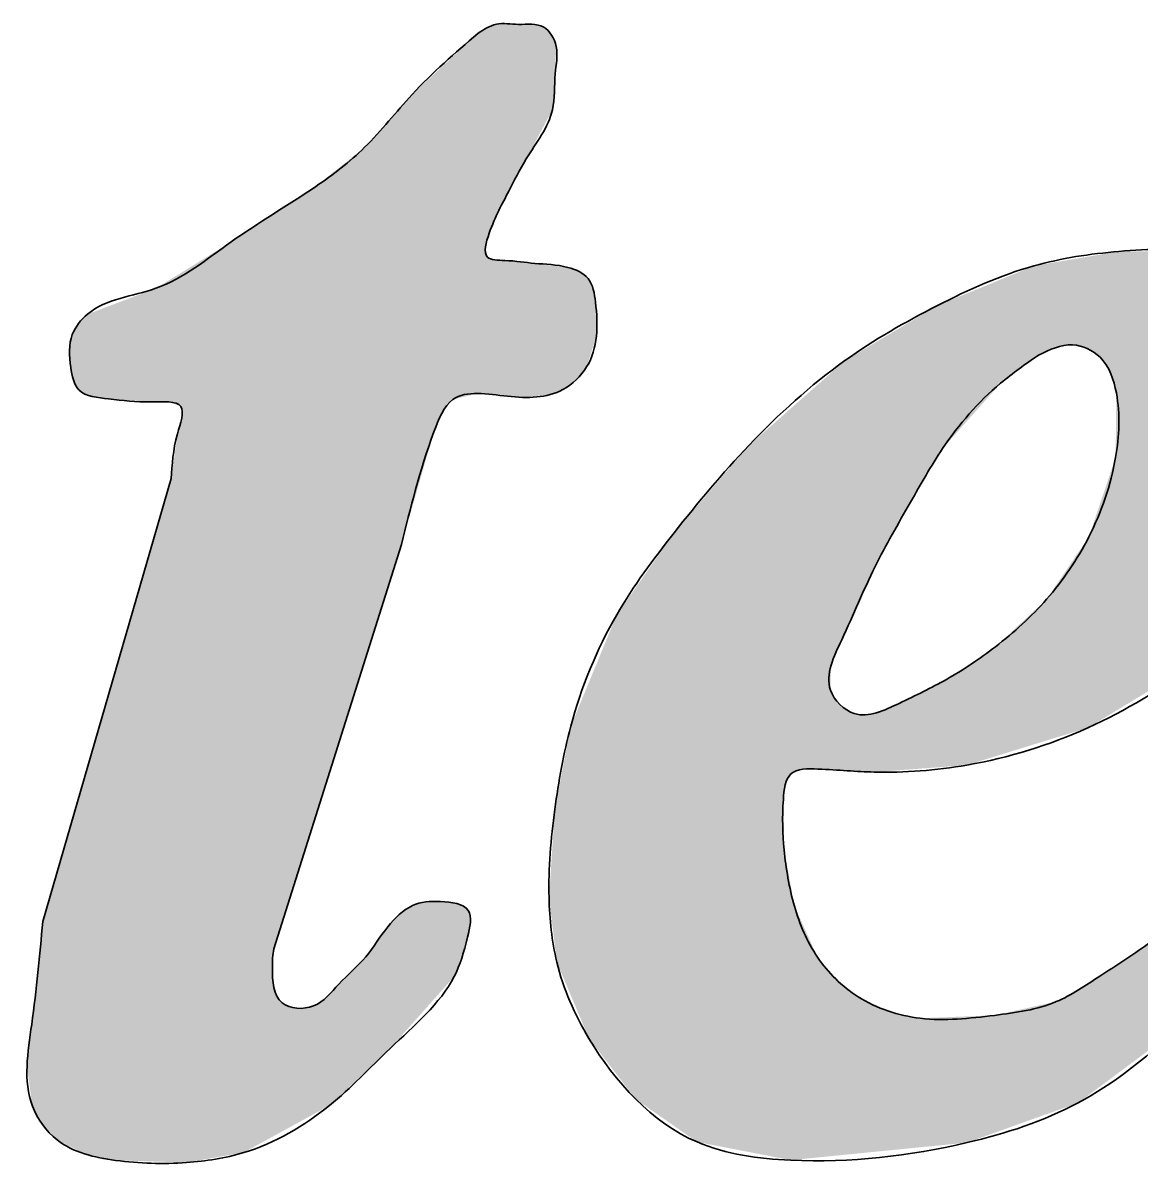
# Model space of a CAD drawing. Extents: x 23 to 417, y 3 to 294.
# Drawn here: x 312.798 to 313.982, y 39.388 to 40.597 of the extents above; entities that cross this region are included whole.
import ezdxf

# ---------------------------------------------------------------- set-up
doc = ezdxf.new("R2010")
doc.units = 0
doc.layers.get('0').update_dxf_attribs({"lineweight": 13})
doc.layers.add('6', color=7, linetype='Continuous', lineweight=13)

# ---------------------------------------------------------------- blocks, each defined once
blk = doc.blocks.new('BLOCK3399')
at = {"color": 6, "lineweight": 5}
for points in [[(313.9585, 40.3546), (313.8684, 40.3393), (313.8912, 40.2527), (313.8733, 40.2448)], [(313.9585, 40.3546), (313.8912, 40.2527), (313.925, 40.2517), (313.9095, 40.2557)], [(313.9585, 40.3546), (313.925, 40.2517), (313.9499, 40.2252), (313.9385, 40.2425)], [(313.9585, 40.3546), (313.9499, 40.2252), (314.0386, 39.9185), (313.9558, 40.2048)], [(313.9585, 40.3546), (314.0386, 39.9185), (314.0543, 40.3546)], [(314.1186, 39.9932), (314.099, 40.3467), (314.0386, 39.9185), (314.0543, 40.3546)], [(314.1186, 39.9932), (314.1926, 40.0952), (314.099, 40.3467), (314.1408, 40.33)], [(313.7664, 40.2973), (313.7717, 40.1459), (313.8684, 40.3393), (313.8332, 40.215)], [(313.8684, 40.3393), (313.8332, 40.215), (313.8733, 40.2448)], [(314.1926, 40.0952), (314.1732, 40.3055), (314.1408, 40.33)], [(314.2094, 40.1409), (314.1976, 40.2732), (314.1926, 40.0952), (314.1732, 40.3055)], [(313.6684, 40.239), (313.7003, 40.0209), (313.7664, 40.2973)], [(313.7003, 40.0209), (313.7378, 40.0891), (313.7664, 40.2973), (313.7717, 40.1459)], [(314.2163, 40.1893), (314.2125, 40.2327), (314.2094, 40.1409), (314.1976, 40.2732)], [(313.6684, 40.239), (313.5668, 40.1493), (313.6075, 39.7965), (313.6039, 39.7823)], [(313.6684, 40.239), (313.6075, 39.7965), (313.6239, 39.8064), (313.6113, 39.8016)], [(313.6684, 40.239), (313.6239, 39.8064), (313.6537, 39.9166), (313.6398, 39.8066)], [(313.6684, 40.239), (313.6537, 39.9166), (313.7003, 40.0209), (313.665, 39.9434)], [(313.9558, 40.2048), (313.955, 40.1364), (314.0386, 39.9185), (313.9267, 40.0524)], [(313.5668, 40.1493), (313.4874, 40.0566), (313.611, 39.3927), (313.5118, 39.4119)], [(313.5668, 40.1493), (313.611, 39.3927), (313.6032, 39.7744), (313.6041, 39.7211)], [(313.5668, 40.1493), (313.6032, 39.7744), (313.6039, 39.7823)], [(313.5118, 39.4119), (313.4874, 40.0566), (313.447, 39.4571), (313.4268, 39.97)], [(314.0386, 39.9185), (313.9267, 40.0524), (313.9255, 39.8503), (313.8819, 39.9864)], [(313.9255, 39.8503), (313.8819, 39.9864), (313.8277, 39.9361)], [(313.447, 39.4571), (313.4268, 39.97), (313.3974, 39.5214), (313.3781, 39.8519)], [(313.7976, 39.8109), (313.9255, 39.8503), (313.7758, 39.9015), (313.8277, 39.9361)], [(313.6398, 39.8066), (313.6531, 39.8902), (313.6537, 39.9166)], [(313.7976, 39.8109), (313.7758, 39.9015), (313.7138, 39.8707), (313.7256, 39.8762)], [(313.6995, 39.8034), (313.6571, 39.8822), (313.6398, 39.8066), (313.6531, 39.8902)], [(313.6783, 39.8654), (313.663, 39.875), (313.6995, 39.8034), (313.6571, 39.8822)], [(313.6899, 39.864), (313.6783, 39.8654), (313.7138, 39.8707), (313.6995, 39.8034)], [(313.7976, 39.8109), (313.7138, 39.8707), (313.6995, 39.8034)], [(313.3974, 39.5214), (313.3781, 39.8519), (313.3633, 39.6023), (313.3612, 39.7639)], [(313.3633, 39.6023), (313.3612, 39.7639), (313.3551, 39.6706)], [(313.615, 39.6615), (313.6041, 39.7211), (313.6393, 39.6076), (313.611, 39.3927)], [(314.0708, 39.6802), (314.0549, 39.6748), (314.0854, 39.5972), (314.0347, 39.6599)], [(314.0876, 39.6808), (314.0708, 39.6802), (314.1021, 39.6151), (314.0854, 39.5972)], [(314.0876, 39.6808), (314.1021, 39.6151), (314.1021, 39.6775)], [(314.1021, 39.6775), (314.1021, 39.6151), (314.1104, 39.672), (314.1151, 39.6367)], [(314.1104, 39.672), (314.1151, 39.6367), (314.1166, 39.6653), (314.119, 39.6517)], [(314.1166, 39.6653), (314.119, 39.6517), (314.1188, 39.6589)], [(314.0854, 39.5972), (314.0347, 39.6599), (314.0177, 39.5295), (313.9886, 39.6211)], [(314.0177, 39.5295), (313.9886, 39.6211), (313.9383, 39.5874)], [(313.7977, 39.4112), (313.6586, 39.5845), (313.611, 39.3927), (313.6393, 39.6076)], [(313.7977, 39.4112), (313.714, 39.5506), (313.6586, 39.5845), (313.6823, 39.5657)], [(313.9153, 39.4533), (314.0177, 39.5295), (313.8922, 39.5605), (313.9383, 39.5874)], [(313.9153, 39.4533), (313.8922, 39.5605), (313.7977, 39.4112), (313.8269, 39.546)], [(313.7977, 39.4112), (313.8269, 39.546), (313.714, 39.5506), (313.7481, 39.5429)]]:
    blk.add_solid(points, dxfattribs=at)
blk = doc.blocks.new('BLOCK3400')
at = {"color": 6, "lineweight": 5}
for points in [[(313.2797, 40.5854), (313.2878, 40.3594), (313.2993, 40.595)], [(313.2878, 40.3594), (313.2917, 40.3738), (313.2993, 40.595), (313.3125, 40.4184)], [(313.2993, 40.595), (313.3125, 40.4184), (313.3227, 40.595), (313.3309, 40.4525)], [(313.3227, 40.595), (313.3309, 40.4525), (313.3368, 40.5951)], [(313.3587, 40.5045), (313.3495, 40.5921), (313.3309, 40.4525), (313.3368, 40.5951)], [(313.2797, 40.5854), (313.21, 40.5207), (313.2371, 40.1736), (313.2332, 40.1636)], [(313.2797, 40.5854), (313.2371, 40.1736), (313.2533, 40.1978), (313.2468, 40.1914)], [(313.2797, 40.5854), (313.2533, 40.1978), (313.2878, 40.3594), (313.2795, 40.2042)], [(313.3587, 40.5045), (313.3579, 40.5835), (313.3495, 40.5921), (313.3541, 40.5884)], [(313.3587, 40.5045), (313.3616, 40.5425), (313.3579, 40.5835), (313.3626, 40.5717)], [(313.1989, 40.0444), (313.2332, 40.1636), (313.1598, 40.4648), (313.21, 40.5207)], [(313.1989, 40.0444), (313.1598, 40.4648), (313.0638, 39.6165), (313.108, 40.4233)], [(313.0184, 40.3646), (313.0317, 39.4007), (313.108, 40.4233), (313.0621, 39.5965)], [(313.108, 40.4233), (313.0621, 39.5965), (313.0638, 39.6165)], [(313.0184, 40.3646), (312.9388, 40.3155), (312.9651, 40.1905), (312.9525, 40.1953)], [(313.0184, 40.3646), (312.9651, 40.1905), (312.9666, 40.1817), (312.9663, 40.1881)], [(312.9666, 40.1817), (312.9713, 39.3902), (313.0184, 40.3646), (313.0317, 39.4007)], [(313.3111, 40.2012), (313.2899, 40.3487), (313.2795, 40.2042), (313.2878, 40.3594)], [(313.3111, 40.2012), (313.2953, 40.3461), (313.2899, 40.3487), (313.2914, 40.3475)], [(313.3111, 40.2012), (313.3082, 40.345), (313.2953, 40.3461), (313.3055, 40.3451)], [(313.34, 40.3419), (313.3082, 40.345), (313.3269, 40.2001), (313.3111, 40.2012)], [(313.34, 40.3419), (313.3269, 40.2001), (313.3749, 40.3378), (313.3564, 40.203)], [(313.3564, 40.203), (313.3697, 40.2084), (313.3749, 40.3378), (313.3838, 40.2187)], [(313.3749, 40.3378), (313.3838, 40.2187), (313.387, 40.3333), (313.3949, 40.2323)], [(313.387, 40.3333), (313.3949, 40.2323), (313.3965, 40.3258)], [(313.4052, 40.2648), (313.3997, 40.3205), (313.3949, 40.2323), (313.3965, 40.3258)], [(313.4052, 40.2648), (313.4043, 40.3008), (313.3997, 40.3205), (313.4034, 40.3077)], [(312.9388, 40.3155), (312.8663, 40.2881), (312.8887, 40.1985), (312.88, 40.1995)], [(312.9388, 40.3155), (312.8887, 40.1985), (312.9525, 40.1953), (312.9341, 40.1953)], [(312.8569, 40.2783), (312.8573, 40.208), (312.8663, 40.2881), (312.8636, 40.2037)], [(312.8663, 40.2881), (312.8636, 40.2037), (312.88, 40.1995)], [(312.8503, 40.2666), (312.8515, 40.2187), (312.8569, 40.2783), (312.8573, 40.208)], [(312.8474, 40.2499), (312.8488, 40.2318), (312.8503, 40.2666), (312.8515, 40.2187)], [(312.9713, 39.3902), (312.9666, 40.1817), (312.9617, 40.1616), (312.9629, 40.1657)], [(312.9713, 39.3902), (312.9617, 40.1616), (312.896, 39.3925), (312.9551, 40.1142)], [(312.819, 39.6454), (312.8341, 39.4141), (312.9551, 40.1142), (312.8633, 39.3993)], [(312.9551, 40.1142), (312.8633, 39.3993), (312.896, 39.3925)], [(313.2547, 39.587), (313.2403, 39.6665), (313.2105, 39.6621), (313.2245, 39.6661)], [(313.2547, 39.587), (313.2612, 39.6631), (313.2403, 39.6665), (313.2446, 39.6663)], [(313.1869, 39.511), (313.1964, 39.6525), (313.1611, 39.608), (313.1843, 39.6396)], [(313.2547, 39.587), (313.2105, 39.6621), (313.1869, 39.511), (313.1964, 39.6525)], [(313.2689, 39.6287), (313.2674, 39.6595), (313.2547, 39.587), (313.2612, 39.6631)], [(313.2689, 39.6287), (313.2718, 39.6442), (313.2674, 39.6595), (313.2696, 39.657)], [(312.8073, 39.5363), (312.8023, 39.4921), (312.819, 39.6454), (312.808, 39.4498)], [(312.808, 39.4498), (312.8187, 39.4302), (312.819, 39.6454), (312.8341, 39.4141)], [(313.1869, 39.511), (313.1611, 39.608), (313.1227, 39.4506), (313.1325, 39.579)], [(313.0622, 39.5911), (313.0621, 39.5965), (313.065, 39.5706), (313.0317, 39.4007)], [(313.1227, 39.4506), (313.0692, 39.5624), (313.0317, 39.4007), (313.065, 39.5706)], [(313.1227, 39.4506), (313.1325, 39.579), (313.1057, 39.5559), (313.1203, 39.5657)], [(313.1227, 39.4506), (313.088, 39.5535), (313.0692, 39.5624), (313.0724, 39.5592)], [(313.1227, 39.4506), (313.1057, 39.5559), (313.088, 39.5535), (313.0971, 39.5537)]]:
    blk.add_solid(points, dxfattribs=at)
blk = doc.blocks.new('BLOCK3432')
at = {"color": 6, "lineweight": 5}
for points in [[(313.9585, 40.3546), (313.8684, 40.3393), (313.8912, 40.2527), (313.8733, 40.2448)], [(313.9585, 40.3546), (313.8912, 40.2527), (313.925, 40.2517), (313.9095, 40.2557)], [(313.9585, 40.3546), (313.925, 40.2517), (313.9499, 40.2252), (313.9385, 40.2425)], [(313.9585, 40.3546), (313.9499, 40.2252), (314.0386, 39.9185), (313.9558, 40.2048)], [(313.9585, 40.3546), (314.0386, 39.9185), (314.0543, 40.3546)], [(314.1186, 39.9932), (314.099, 40.3467), (314.0386, 39.9185), (314.0543, 40.3546)], [(314.1186, 39.9932), (314.1926, 40.0952), (314.099, 40.3467), (314.1408, 40.33)], [(313.7664, 40.2973), (313.7717, 40.1459), (313.8684, 40.3393), (313.8332, 40.215)], [(313.8684, 40.3393), (313.8332, 40.215), (313.8733, 40.2448)], [(314.1926, 40.0952), (314.1732, 40.3055), (314.1408, 40.33)], [(314.2094, 40.1409), (314.1976, 40.2732), (314.1926, 40.0952), (314.1732, 40.3055)], [(313.6684, 40.239), (313.7003, 40.0209), (313.7664, 40.2973)], [(313.7003, 40.0209), (313.7378, 40.0891), (313.7664, 40.2973), (313.7717, 40.1459)], [(314.2163, 40.1893), (314.2125, 40.2327), (314.2094, 40.1409), (314.1976, 40.2732)], [(313.6684, 40.239), (313.5668, 40.1493), (313.6075, 39.7965), (313.6039, 39.7823)], [(313.6684, 40.239), (313.6075, 39.7965), (313.6239, 39.8064), (313.6113, 39.8016)], [(313.6684, 40.239), (313.6239, 39.8064), (313.6537, 39.9166), (313.6398, 39.8066)], [(313.6684, 40.239), (313.6537, 39.9166), (313.7003, 40.0209), (313.665, 39.9434)], [(313.9558, 40.2048), (313.955, 40.1364), (314.0386, 39.9185), (313.9267, 40.0524)], [(313.5668, 40.1493), (313.4874, 40.0566), (313.611, 39.3927), (313.5118, 39.4119)], [(313.5668, 40.1493), (313.611, 39.3927), (313.6032, 39.7744), (313.6041, 39.7211)], [(313.5668, 40.1493), (313.6032, 39.7744), (313.6039, 39.7823)], [(313.5118, 39.4119), (313.4874, 40.0566), (313.447, 39.4571), (313.4268, 39.97)], [(314.0386, 39.9185), (313.9267, 40.0524), (313.9255, 39.8503), (313.8819, 39.9864)], [(313.9255, 39.8503), (313.8819, 39.9864), (313.8277, 39.9361)], [(313.447, 39.4571), (313.4268, 39.97), (313.3974, 39.5214), (313.3781, 39.8519)], [(313.7976, 39.8109), (313.9255, 39.8503), (313.7758, 39.9015), (313.8277, 39.9361)], [(313.6398, 39.8066), (313.6531, 39.8902), (313.6537, 39.9166)], [(313.7976, 39.8109), (313.7758, 39.9015), (313.7138, 39.8707), (313.7256, 39.8762)], [(313.6995, 39.8034), (313.6571, 39.8822), (313.6398, 39.8066), (313.6531, 39.8902)], [(313.6783, 39.8654), (313.663, 39.875), (313.6995, 39.8034), (313.6571, 39.8822)], [(313.6899, 39.864), (313.6783, 39.8654), (313.7138, 39.8707), (313.6995, 39.8034)], [(313.7976, 39.8109), (313.7138, 39.8707), (313.6995, 39.8034)], [(313.3974, 39.5214), (313.3781, 39.8519), (313.3633, 39.6023), (313.3612, 39.7639)], [(313.3633, 39.6023), (313.3612, 39.7639), (313.3551, 39.6706)], [(313.615, 39.6615), (313.6041, 39.7211), (313.6393, 39.6076), (313.611, 39.3927)], [(314.0708, 39.6802), (314.0549, 39.6748), (314.0854, 39.5972), (314.0347, 39.6599)], [(314.0876, 39.6808), (314.0708, 39.6802), (314.1021, 39.6151), (314.0854, 39.5972)], [(314.0876, 39.6808), (314.1021, 39.6151), (314.1021, 39.6775)], [(314.1021, 39.6775), (314.1021, 39.6151), (314.1104, 39.672), (314.1151, 39.6367)], [(314.1104, 39.672), (314.1151, 39.6367), (314.1166, 39.6653), (314.119, 39.6517)], [(314.1166, 39.6653), (314.119, 39.6517), (314.1188, 39.6589)], [(314.0854, 39.5972), (314.0347, 39.6599), (314.0177, 39.5295), (313.9886, 39.6211)], [(314.0177, 39.5295), (313.9886, 39.6211), (313.9383, 39.5874)], [(313.7977, 39.4112), (313.6586, 39.5845), (313.611, 39.3927), (313.6393, 39.6076)], [(313.7977, 39.4112), (313.714, 39.5506), (313.6586, 39.5845), (313.6823, 39.5657)], [(313.9153, 39.4533), (314.0177, 39.5295), (313.8922, 39.5605), (313.9383, 39.5874)], [(313.9153, 39.4533), (313.8922, 39.5605), (313.7977, 39.4112), (313.8269, 39.546)], [(313.7977, 39.4112), (313.8269, 39.546), (313.714, 39.5506), (313.7481, 39.5429)]]:
    blk.add_solid(points, dxfattribs=at)
blk = doc.blocks.new('BLOCK3433')
at = {"color": 6, "lineweight": 5}
for points in [[(313.2797, 40.5854), (313.2993, 40.595), (313.2795, 40.2042), (313.2878, 40.3594)], [(313.2993, 40.595), (313.2917, 40.3738), (313.2878, 40.3594)], [(313.3227, 40.595), (313.3125, 40.4184), (313.2993, 40.595), (313.2917, 40.3738)], [(313.3368, 40.5951), (313.3309, 40.4525), (313.3227, 40.595), (313.3125, 40.4184)], [(313.3587, 40.5045), (313.3309, 40.4525), (313.3495, 40.5921), (313.3368, 40.5951)], [(313.2797, 40.5854), (313.2332, 40.1636), (313.21, 40.5207)], [(313.2797, 40.5854), (313.2468, 40.1914), (313.2332, 40.1636), (313.2371, 40.1736)], [(313.2797, 40.5854), (313.2795, 40.2042), (313.2468, 40.1914), (313.2533, 40.1978)], [(313.3587, 40.5045), (313.3495, 40.5921), (313.3579, 40.5835), (313.3541, 40.5884)], [(313.3587, 40.5045), (313.3579, 40.5835), (313.3616, 40.5425), (313.3626, 40.5717)], [(313.1989, 40.0444), (313.1598, 40.4648), (313.2332, 40.1636), (313.21, 40.5207)], [(313.1989, 40.0444), (313.0638, 39.6165), (313.1598, 40.4648), (313.108, 40.4233)], [(313.0317, 39.4007), (312.9713, 39.3902), (313.108, 40.4233), (313.0184, 40.3646)], [(313.0317, 39.4007), (313.108, 40.4233), (313.0622, 39.5911), (313.0621, 39.5965)], [(313.0621, 39.5965), (313.108, 40.4233), (313.0638, 39.6165)], [(313.0184, 40.3646), (312.9525, 40.1953), (312.9388, 40.3155)], [(313.0184, 40.3646), (312.9663, 40.1881), (312.9525, 40.1953), (312.9651, 40.1905)], [(313.0184, 40.3646), (312.9713, 39.3902), (312.9663, 40.1881), (312.9666, 40.1817)], [(313.3111, 40.2012), (313.2795, 40.2042), (313.2899, 40.3487), (313.2878, 40.3594)], [(313.3111, 40.2012), (313.2899, 40.3487), (313.2953, 40.3461), (313.2914, 40.3475)], [(313.3111, 40.2012), (313.2953, 40.3461), (313.3082, 40.345), (313.3055, 40.3451)], [(313.34, 40.3419), (313.3269, 40.2001), (313.3082, 40.345), (313.3111, 40.2012)], [(313.34, 40.3419), (313.3749, 40.3378), (313.3269, 40.2001), (313.3564, 40.203)], [(313.3749, 40.3378), (313.3697, 40.2084), (313.3564, 40.203)], [(313.387, 40.3333), (313.3838, 40.2187), (313.3749, 40.3378), (313.3697, 40.2084)], [(313.3965, 40.3258), (313.3949, 40.2323), (313.387, 40.3333), (313.3838, 40.2187)], [(313.4052, 40.2648), (313.3949, 40.2323), (313.3997, 40.3205), (313.3965, 40.3258)], [(313.4052, 40.2648), (313.3997, 40.3205), (313.4043, 40.3008), (313.4034, 40.3077)], [(312.9388, 40.3155), (312.8887, 40.1985), (312.8663, 40.2881), (312.88, 40.1995)], [(312.9388, 40.3155), (312.9525, 40.1953), (312.8887, 40.1985), (312.9341, 40.1953)], [(312.8663, 40.2881), (312.8573, 40.208), (312.8569, 40.2783), (312.8515, 40.2187)], [(312.88, 40.1995), (312.8636, 40.2037), (312.8663, 40.2881), (312.8573, 40.208)], [(312.8569, 40.2783), (312.8515, 40.2187), (312.8503, 40.2666), (312.8488, 40.2318)], [(312.8503, 40.2666), (312.8488, 40.2318), (312.8474, 40.2499)], [(312.9713, 39.3902), (312.9617, 40.1616), (312.9666, 40.1817), (312.9629, 40.1657)], [(312.9713, 39.3902), (312.896, 39.3925), (312.9617, 40.1616), (312.9551, 40.1142)], [(312.9551, 40.1142), (312.8341, 39.4141), (312.819, 39.6454), (312.8187, 39.4302)], [(312.896, 39.3925), (312.8633, 39.3993), (312.9551, 40.1142), (312.8341, 39.4141)], [(313.2547, 39.587), (313.2105, 39.6621), (313.2403, 39.6665), (313.2245, 39.6661)], [(313.2547, 39.587), (313.2403, 39.6665), (313.2612, 39.6631), (313.2446, 39.6663)], [(313.1869, 39.511), (313.1611, 39.608), (313.1964, 39.6525), (313.1843, 39.6396)], [(313.2547, 39.587), (313.1869, 39.511), (313.2105, 39.6621), (313.1964, 39.6525)], [(313.2689, 39.6287), (313.2547, 39.587), (313.2674, 39.6595), (313.2612, 39.6631)], [(313.2689, 39.6287), (313.2674, 39.6595), (313.2718, 39.6442), (313.2696, 39.657)], [(312.808, 39.4498), (312.8023, 39.4921), (312.819, 39.6454), (312.8073, 39.5363)], [(312.819, 39.6454), (312.8187, 39.4302), (312.808, 39.4498)], [(313.1869, 39.511), (313.1227, 39.4506), (313.1611, 39.608), (313.1325, 39.579)], [(313.0317, 39.4007), (313.0622, 39.5911), (313.065, 39.5706)], [(313.1227, 39.4506), (313.0317, 39.4007), (313.0692, 39.5624), (313.065, 39.5706)], [(313.1227, 39.4506), (313.1057, 39.5559), (313.1325, 39.579), (313.1203, 39.5657)], [(313.1227, 39.4506), (313.0692, 39.5624), (313.088, 39.5535), (313.0724, 39.5592)], [(313.1227, 39.4506), (313.088, 39.5535), (313.1057, 39.5559), (313.0971, 39.5537)]]:
    blk.add_solid(points, dxfattribs=at)

msp = doc.modelspace()

# ---------------------------------------------------------------- linework, layer by layer
at = {"layer": '6', "color": 6, "lineweight": 35, "ltscale": 0.012203}
msp.add_line((312.9551, 40.1141), (312.819, 39.6454), dxfattribs=at)
msp.add_line((312.9551, 40.1141), (312.819, 39.6454), dxfattribs=at)
at = {"layer": '6', "color": 6, "lineweight": 35, "ltscale": 0.011218}
msp.add_line((313.1989, 40.0444), (313.0638, 39.6165), dxfattribs=at)
msp.add_line((313.1989, 40.0444), (313.0638, 39.6165), dxfattribs=at)
at = {"layer": '6', "color": 6, "lineweight": 35}
for points, knots in [([(313.2797, 40.5854), (313.2861, 40.5895), (313.2993, 40.5979), (313.3235, 40.5935), (313.3509, 40.5976), (313.3665, 40.5697), (313.3597, 40.5398), (313.3629, 40.4962), (313.3329, 40.4591), (313.3108, 40.4143), (313.2946, 40.3859), (313.2828, 40.3451), (313.3146, 40.3455), (313.3404, 40.341), (313.3714, 40.3408), (313.4003, 40.328), (313.4072, 40.2857), (313.4069, 40.2397), (313.3644, 40.1992), (313.3131, 40.1989), (313.2518, 40.2111), (313.2208, 40.1339), (313.2083, 40.0829), (313.1989, 40.0444)], [0, 0, 0, 0, 0.089997, 0.186341, 0.297391, 0.397575, 0.518017, 0.674966, 0.918218, 1.077959, 1.281122, 1.384826, 1.462039, 1.593881, 1.738836, 1.840466, 1.948268, 2.233454, 2.376678, 2.620354, 2.859074, 3.022938, 3.534352, 3.534352, 3.534352, 3.534352]), ([(313.2797, 40.5854), (313.2861, 40.5895), (313.2993, 40.5979), (313.3235, 40.5935), (313.3509, 40.5976), (313.3665, 40.5697), (313.3597, 40.5398), (313.3629, 40.4962), (313.3329, 40.4591), (313.3108, 40.4143), (313.2946, 40.3859), (313.2828, 40.3451), (313.3146, 40.3455), (313.3404, 40.341), (313.3714, 40.3408), (313.4003, 40.328), (313.4072, 40.2857), (313.4069, 40.2397), (313.3644, 40.1992), (313.3131, 40.1989), (313.2518, 40.2111), (313.2208, 40.1339), (313.2083, 40.0829), (313.1989, 40.0444)], [0, 0, 0, 0, 0.089997, 0.186341, 0.297391, 0.397575, 0.518017, 0.674966, 0.918218, 1.077959, 1.281122, 1.384826, 1.462039, 1.593881, 1.738836, 1.840466, 1.948268, 2.233454, 2.376678, 2.620354, 2.859074, 3.022938, 3.534352, 3.534352, 3.534352, 3.534352]), ([(313.2797, 40.5854), (313.2556, 40.5647), (313.2124, 40.5277), (313.1642, 40.4646), (313.0976, 40.4141), (313.0208, 40.3699), (312.9481, 40.3092), (312.8766, 40.3042), (312.8457, 40.265), (312.8475, 40.2356), (312.8542, 40.2016), (312.8955, 40.1983), (312.9251, 40.1936), (312.9742, 40.1979), (312.9572, 40.1525), (312.9559, 40.1289), (312.9551, 40.1141)], [0, 0, 0, 0, 0.392093, 0.702132, 0.975915, 1.417444, 1.803081, 2.122725, 2.233396, 2.376927, 2.481084, 2.616567, 2.804057, 2.933731, 3.053829, 3.251311, 3.251311, 3.251311, 3.251311]), ([(313.2797, 40.5854), (313.2556, 40.5647), (313.2124, 40.5277), (313.1642, 40.4646), (313.0976, 40.4141), (313.0208, 40.3699), (312.9481, 40.3092), (312.8766, 40.3042), (312.8457, 40.265), (312.8475, 40.2356), (312.8542, 40.2016), (312.8955, 40.1983), (312.9251, 40.1936), (312.9742, 40.1979), (312.9572, 40.1525), (312.9559, 40.1289), (312.9551, 40.1141)], [0, 0, 0, 0, 0.392093, 0.702132, 0.975915, 1.417444, 1.803081, 2.122725, 2.233396, 2.376927, 2.481084, 2.616567, 2.804057, 2.933731, 3.053829, 3.251311, 3.251311, 3.251311, 3.251311]), ([(314.1021, 39.6775), (314.1079, 39.674), (314.1224, 39.6651), (314.1153, 39.6268), (314.0744, 39.5868), (314.0117, 39.5205), (313.9198, 39.4469), (313.7779, 39.4014), (313.6408, 39.386), (313.4885, 39.4056), (313.4035, 39.4986), (313.3609, 39.595), (313.3524, 39.679), (313.3597, 39.7628), (313.3777, 39.8651), (313.4189, 39.9662), (313.49, 40.0616), (313.5677, 40.1544), (313.66, 40.2387), (313.7644, 40.2982), (313.861, 40.3421), (313.9599, 40.3567), (314.0522, 40.3585), (314.1415, 40.339), (314.2064, 40.2756), (314.2233, 40.1849), (314.1951, 40.0827), (314.1239, 39.9954), (314.0356, 39.9105), (313.9269, 39.8451), (313.8108, 39.8088), (313.7106, 39.801), (313.6529, 39.8066), (313.6063, 39.8075), (313.6016, 39.7637), (313.603, 39.7195), (313.6125, 39.6612), (313.6361, 39.6053), (313.6823, 39.5596), (313.751, 39.5372), (313.8227, 39.5451), (313.8898, 39.5544), (313.9401, 39.5893), (313.9896, 39.6195), (314.0256, 39.6523), (314.0559, 39.6782), (314.0818, 39.6832), (314.0973, 39.6789), (314.1021, 39.6775)], [0, 0, 0, 0, 0.078363, 0.196169, 0.40006, 0.794997, 1.321531, 1.836578, 2.61035, 3.026909, 3.67986, 4.041821, 4.325717, 4.711285, 5.080533, 5.607733, 6.043428, 6.546636, 7.105713, 7.575919, 8.03068, 8.407531, 8.802736, 9.173593, 9.5049, 9.859427, 10.25962, 10.779432, 11.230486, 11.774937, 12.327138, 12.732883, 12.9795, 13.09866, 13.215613, 13.435796, 13.685488, 13.92927, 14.177038, 14.464234, 14.789295, 15.065105, 15.285345, 15.534822, 15.783481, 15.886811, 16.024298, 16.085398, 16.085398, 16.085398, 16.085398]), ([(314.1021, 39.6775), (314.1079, 39.674), (314.1224, 39.6651), (314.1153, 39.6268), (314.0744, 39.5868), (314.0117, 39.5205), (313.9198, 39.4469), (313.7779, 39.4014), (313.6408, 39.386), (313.4885, 39.4056), (313.4035, 39.4986), (313.3609, 39.595), (313.3524, 39.679), (313.3597, 39.7628), (313.3777, 39.8651), (313.4189, 39.9662), (313.49, 40.0616), (313.5677, 40.1544), (313.66, 40.2387), (313.7644, 40.2982), (313.861, 40.3421), (313.9599, 40.3567), (314.0522, 40.3585), (314.1415, 40.339), (314.2064, 40.2756), (314.2233, 40.1849), (314.1951, 40.0827), (314.1239, 39.9954), (314.0356, 39.9105), (313.9269, 39.8451), (313.8108, 39.8088), (313.7106, 39.801), (313.6529, 39.8066), (313.6063, 39.8075), (313.6016, 39.7637), (313.603, 39.7195), (313.6125, 39.6612), (313.6361, 39.6053), (313.6823, 39.5596), (313.751, 39.5372), (313.8227, 39.5451), (313.8898, 39.5544), (313.9401, 39.5893), (313.9896, 39.6195), (314.0256, 39.6523), (314.0559, 39.6782), (314.0818, 39.6832), (314.0973, 39.6789), (314.1021, 39.6775)], [0, 0, 0, 0, 0.078363, 0.196169, 0.40006, 0.794997, 1.321531, 1.836578, 2.61035, 3.026909, 3.67986, 4.041821, 4.325717, 4.711285, 5.080533, 5.607733, 6.043428, 6.546636, 7.105713, 7.575919, 8.03068, 8.407531, 8.802736, 9.173593, 9.5049, 9.859427, 10.25962, 10.779432, 11.230486, 11.774937, 12.327138, 12.732883, 12.9795, 13.09866, 13.215613, 13.435796, 13.685488, 13.92927, 14.177038, 14.464234, 14.789295, 15.065105, 15.285345, 15.534822, 15.783481, 15.886811, 16.024298, 16.085398, 16.085398, 16.085398, 16.085398]), ([(313.8733, 40.2448), (313.8596, 40.2353), (313.8206, 40.2081), (313.7743, 40.1544), (313.7362, 40.0858), (313.6971, 40.0188), (313.6715, 39.9549), (313.6411, 39.8951), (313.6814, 39.8547), (313.7295, 39.8782), (313.7778, 39.901), (313.8319, 39.9373), (313.8854, 39.9858), (313.9314, 40.0533), (313.9574, 40.1292), (313.9608, 40.1957), (313.9449, 40.2434), (313.9071, 40.2612), (313.8852, 40.2506), (313.8733, 40.2448)], [0, 0, 0, 0, 0.206363, 0.587658, 0.86058, 1.181236, 1.532709, 1.757366, 1.90313, 2.103297, 2.334944, 2.592027, 2.89702, 3.225966, 3.591751, 3.873643, 4.044731, 4.176167, 4.331777, 4.331777, 4.331777, 4.331777]), ([(313.8733, 40.2448), (313.8596, 40.2353), (313.8206, 40.2081), (313.7743, 40.1544), (313.7362, 40.0858), (313.6971, 40.0188), (313.6715, 39.9549), (313.6411, 39.8951), (313.6814, 39.8547), (313.7295, 39.8782), (313.7778, 39.901), (313.8319, 39.9373), (313.8854, 39.9858), (313.9314, 40.0533), (313.9574, 40.1292), (313.9608, 40.1957), (313.9449, 40.2434), (313.9071, 40.2612), (313.8852, 40.2506), (313.8733, 40.2448)], [0, 0, 0, 0, 0.206363, 0.587658, 0.86058, 1.181236, 1.532709, 1.757366, 1.90313, 2.103297, 2.334944, 2.592027, 2.89702, 3.225966, 3.591751, 3.873643, 4.044731, 4.176167, 4.331777, 4.331777, 4.331777, 4.331777]), ([(312.819, 39.6454), (312.8158, 39.6095), (312.8099, 39.5453), (312.7952, 39.4613), (312.8362, 39.4041), (312.8998, 39.3895), (312.9666, 39.3879), (313.0467, 39.3999), (313.1223, 39.4442), (313.1878, 39.5147), (313.2521, 39.5685), (313.2674, 39.6213), (313.2768, 39.6627), (313.2388, 39.6677), (313.2087, 39.6655), (313.1807, 39.638), (313.1632, 39.6067), (313.1328, 39.5817), (313.1102, 39.5509), (313.0637, 39.5535), (313.0618, 39.5896), (313.0622, 39.61), (313.0638, 39.6165)], [0, 0, 0, 0, 0.452387, 0.808947, 0.99157, 1.261923, 1.572648, 1.825423, 2.253394, 2.616609, 3.036847, 3.218619, 3.33522, 3.462369, 3.587238, 3.726915, 3.894157, 4.064148, 4.209879, 4.348105, 4.507924, 4.58473, 4.58473, 4.58473, 4.58473]), ([(312.819, 39.6454), (312.8158, 39.6095), (312.8099, 39.5453), (312.7952, 39.4613), (312.8362, 39.4041), (312.8998, 39.3895), (312.9666, 39.3879), (313.0467, 39.3999), (313.1223, 39.4442), (313.1878, 39.5147), (313.2521, 39.5685), (313.2674, 39.6213), (313.2768, 39.6627), (313.2388, 39.6677), (313.2087, 39.6655), (313.1807, 39.638), (313.1632, 39.6067), (313.1328, 39.5817), (313.1102, 39.5509), (313.0637, 39.5535), (313.0618, 39.5896), (313.0622, 39.61), (313.0638, 39.6165)], [0, 0, 0, 0, 0.452387, 0.808947, 0.99157, 1.261923, 1.572648, 1.825423, 2.253394, 2.616609, 3.036847, 3.218619, 3.33522, 3.462369, 3.587238, 3.726915, 3.894157, 4.064148, 4.209879, 4.348105, 4.507924, 4.58473, 4.58473, 4.58473, 4.58473])]:
    msp.add_open_spline(points, degree=3, knots=knots, dxfattribs=at)

# ---------------------------------------------------------------- block references
at = {"lineweight": 0}
for name in ['BLOCK3400', 'BLOCK3433', 'BLOCK3399', 'BLOCK3432']:
    msp.add_blockref(name, (0, 0), dxfattribs=at)

doc.saveas('drawing.dxf')
